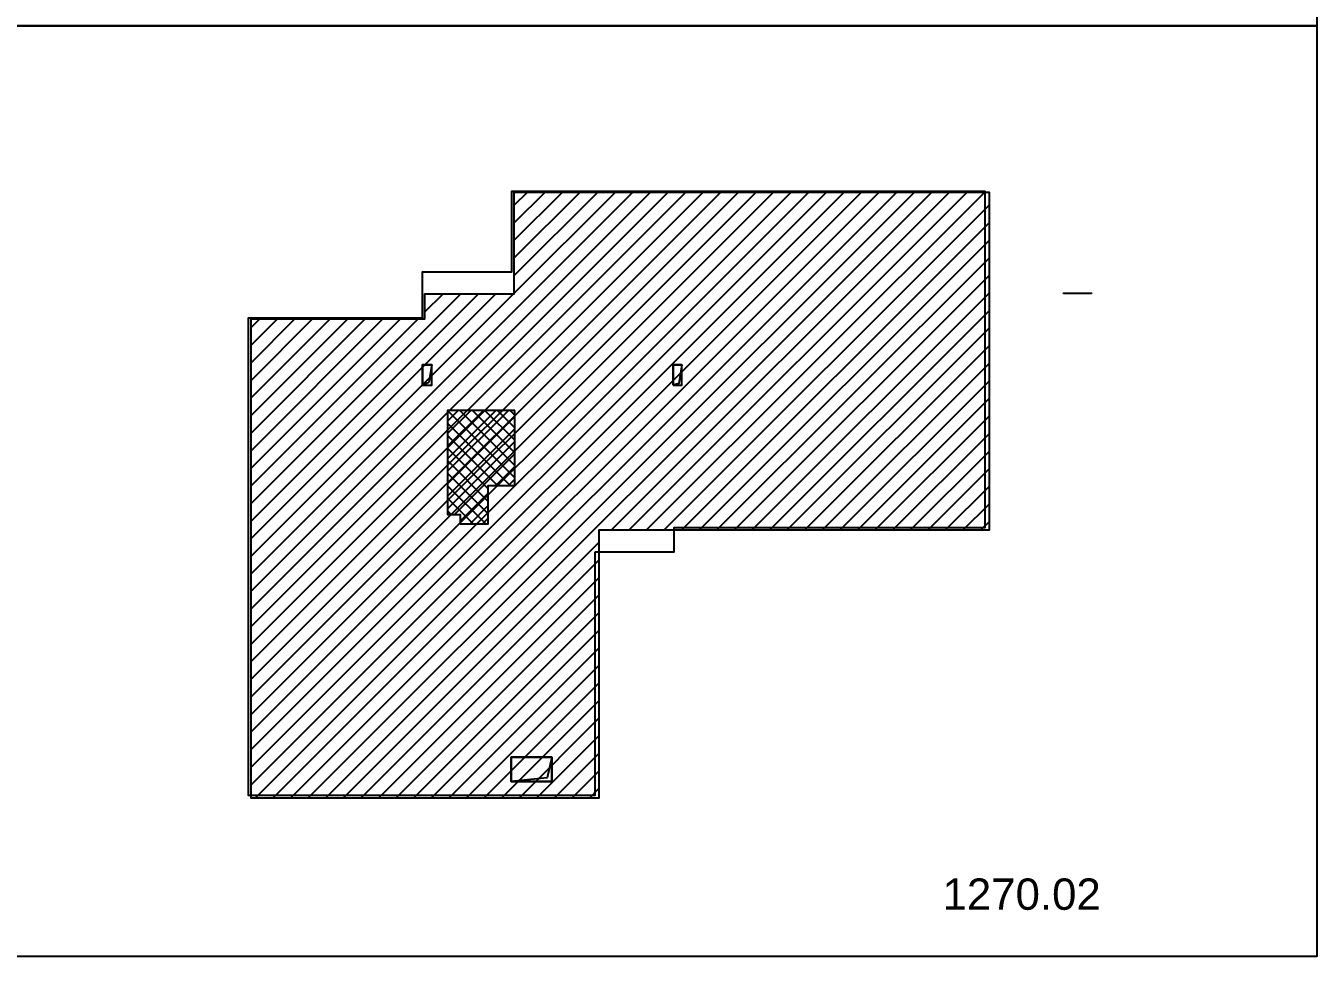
# Model space of a CAD drawing. Extents: x -292644 to 263613, y -713695 to 491457.
# Drawn here: x 178991 to 261407, y -12900 to 46500 of the extents above; entities that cross this region are included whole.
import ezdxf

# ---------------------------------------------------------------- set-up
doc = ezdxf.new("R2010")
doc.units = 0
doc.header["$LTSCALE"] = 1000
doc.header["$MEASUREMENT"] = 0
doc.linetypes.add('X-104 8#10#平面_t3$0$109-34 轴网$0$L1$0$$AUDIT_BAD_LTYPE1', pattern=[0])
doc.layers.get('0').update_dxf_attribs({"linetype": 'CONTINUOUS'})
doc.layers.add('X-104 8#10#平面_t3$0$04-不打印_辅助线', color=165, linetype='CONTINUOUS', plot=False)
doc.layers.add('X-104 8#10#平面_t3$0$A-I_卫-洁具', color=241, linetype='CONTINUOUS')
doc.layers.add('X-104 8#10#平面_t3$0$A-TECH_结构', color=21, linetype='CONTINUOUS')
doc.styles.add('X-104 8#10#平面_t3$0$Arial', font='arial.ttf', dxfattribs={"width": 0.75, "height": 2.5})

# ---------------------------------------------------------------- blocks, each defined once
blk = doc.blocks.new('X-104 8#10#平面_t3$0$fgdghdh')
at = {"layer": 'X-104 8#10#平面_t3$0$A-TECH_结构'}
for points in [[(8450, 23550), (8450, 24850), (9050, 24850), (8862, 23719)], [(8450, 23550), (9050, 23550), (9050, 24850), (8450, 24850)], [(24450, 23550), (24450, 24850), (25000, 24850), (24819, 23660)], [(24450, 23550), (25000, 23550), (25000, 24850), (24450, 24850)], [(16700, -1750), (14100, -1750), (14100, -200), (16700, -200)]]:
    blk.add_lwpolyline(points, close=True, dxfattribs=at)
blk.add_lwpolyline([(16700, -200), (16404, -1504), (14100, -1750), (16700, -1750), (16700, -200), (14100, -200), (14100, -1750)], dxfattribs=at)
blk = doc.blocks.new('X-104 8#10#平面_t3$0$fdhggh')
at = {"layer": 'X-104 8#10#平面_t3$0$04-不打印_辅助线', "linetype": 'X-104 8#10#平面_t3$0$109-34 轴网$0$L1$0$$AUDIT_BAD_LTYPE1'}
h = blk.add_hatch(dxfattribs=at)
h.set_pattern_fill('多孔材料', color=256, scale=200)
h.set_pattern_definition([(45, (-111356.95, 3e-10), (-400.0004, 400.0004), []), (135, (-111356.95, 3e-10), (-400.0004, -400.0004), [])])
h.paths.add_polyline_path([(14350, 21950), (10050, 21950), (10050, 15300), (10850, 15300), (10850, 14700), (12650, 14700), (12650, 17150), (14350, 17150)])
at = {"layer": 'X-104 8#10#平面_t3$0$04-不打印_辅助线'}
blk.add_lwpolyline([(19450, 12900), (19450, -2650), (-2650, -2650), (-2650, 27850), (8450, 27850), (8450, 30800), (14150, 30800), (14150, 35950), (44350, 35950), (44350, 14450), (24500, 14450), (24500, 12900)], close=True, dxfattribs=at)
at = {"layer": 'X-104 8#10#平面_t3$0$04-不打印_辅助线', "linetype": 'X-104 8#10#平面_t3$0$109-34 轴网$0$L1$0$$AUDIT_BAD_LTYPE1'}
blk.add_lwpolyline([(14350, 21950), (10050, 21950), (10050, 15300), (10850, 15300), (10850, 14700), (12650, 14700), (12650, 17150), (14350, 17150), (14350, 21950)], close=True, dxfattribs=at)
blk = doc.blocks.new('X-104 8#10#平面_t3')
at = {"layer": 'X-104 8#10#平面_t3$0$04-不打印_辅助线'}
h = blk.add_hatch(dxfattribs=at)
h.set_pattern_fill('ANSI31', color=256, scale=500)
h.set_pattern_definition([(45, (0, -3e-11), (-561.266, 561.266), [])])
h.paths.add_polyline_path([(215567, 14289), (215567, -2811), (193367, -2811), (193367, 27789), (204467, 27789), (204467, 29389), (210167, 29389), (210167, 35889), (240467, 35889), (240467, 14289)])
for points in [[(177307, 46500), (261407, 46500), (261407, 105900), (177307, 105900)], [(177307, -12900), (261407, -12900), (261407, 46500), (177307, 46500)]]:
    blk.add_lwpolyline(points, close=True, dxfattribs=at)
at = {"layer": 'X-104 8#10#平面_t3$0$04-不打印_辅助线', "color": 1}
blk.add_lwpolyline([(215567, 14289), (215567, 14289), (215567, -2811), (193367, -2811), (193367, 27789), (204467, 27789), (204467, 29389), (210167, 29389), (210167, 35889), (240467, 35889), (240467, 14289), (215567, 14289)], dxfattribs=at)
at = {"layer": 'X-104 8#10#平面_t3$0$A-I_卫-洁具', "ltscale": 0.1}
blk.add_lwpolyline([(245214, 29400), (245214, 29430), (247014, 29430), (247014, 29400)], dxfattribs=at)
at = {"linetype": 'X-104 8#10#平面_t3$0$109-34 轴网$0$L1$0$$AUDIT_BAD_LTYPE1'}
for name in ['X-104 8#10#平面_t3$0$fdhggh', 'X-104 8#10#平面_t3$0$fgdghdh']:
    blk.add_blockref(name, (195857, 0), dxfattribs=at)
at = {"layer": 'X-104 8#10#平面_t3$0$04-不打印_辅助线', "color": 1, "style": 'X-104 8#10#平面_t3$0$Arial'}
blk.add_text('1270.02', height=2000, rotation=0, dxfattribs=at).set_placement((237498, -9938))

msp = doc.modelspace()

# ---------------------------------------------------------------- block references
msp.add_blockref('X-104 8#10#平面_t3', (0, 0))

doc.saveas('drawing.dxf')
